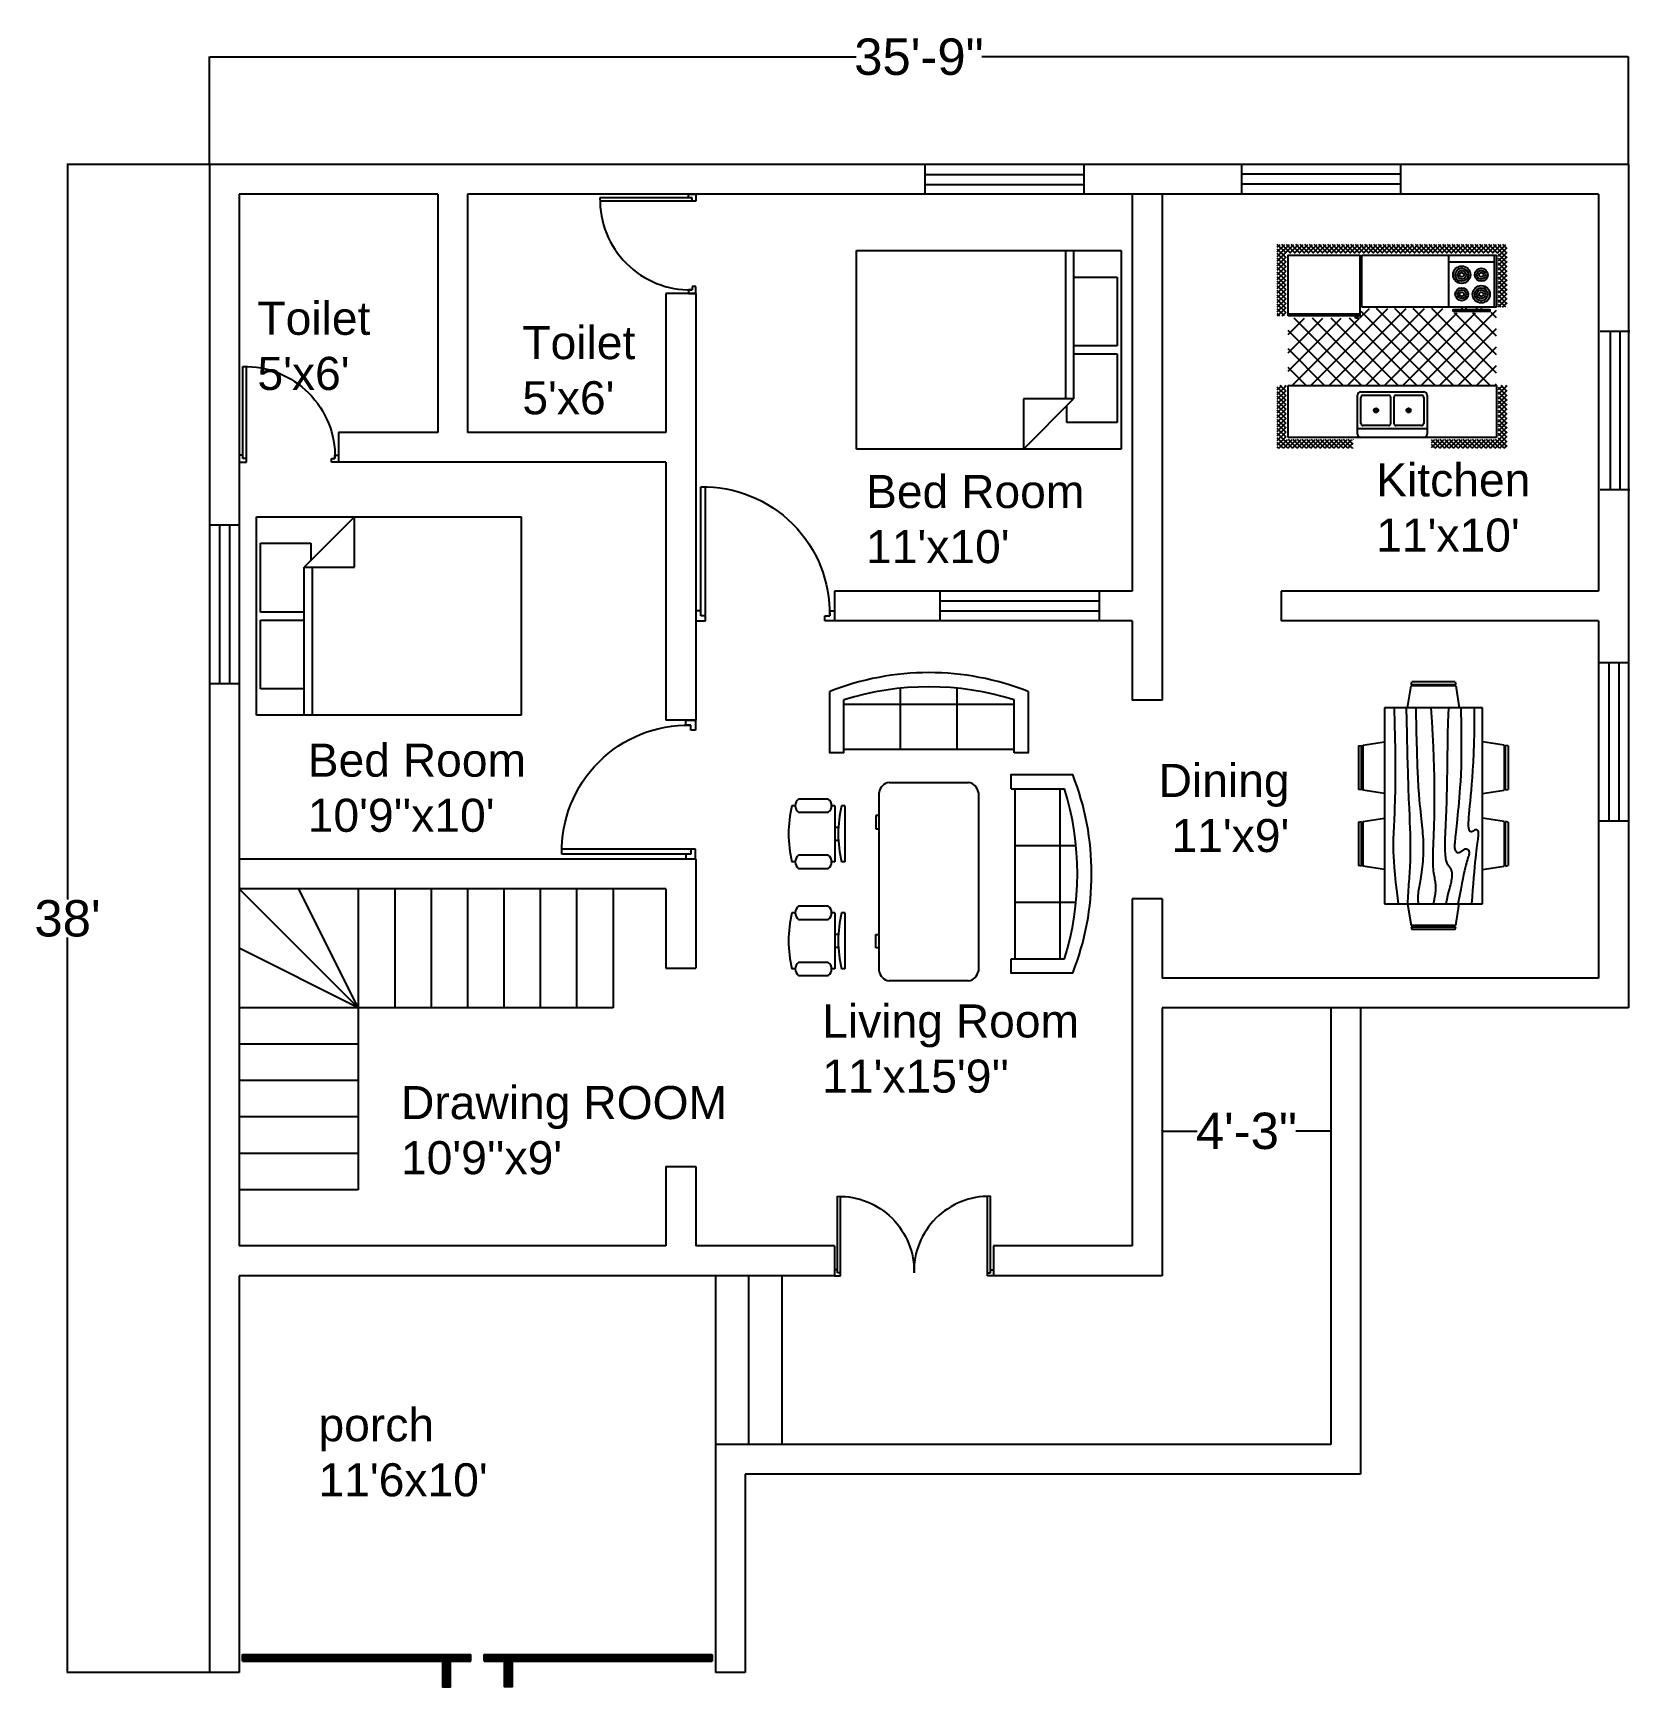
# Model space of a CAD drawing. Header units: inches. Extents: x 4330 to 4813, y 5468 to 5968.
import ezdxf

# ---------------------------------------------------------------- set-up
doc = ezdxf.new("R2010")
doc.units = ezdxf.units.IN
doc.header["$MEASUREMENT"] = 0
for name, color, linetype in [('blocks', 243, 'Continuous'), ('DOOR', 130, 'Continuous'), ('Layer1', 7, 'Continuous'), ('main gate', 74, 'Continuous'), ('OUTER WALL', 50, 'Continuous'), ('windwo', 142, 'Continuous')]:
    doc.layers.add(name, color=color, linetype=linetype)
doc.layers.add('stairs', color=180, linetype='Continuous', plot=False)
doc.styles.get("Standard").update_dxf_attribs({"font": 'arial.ttf'})
doc.dimstyles.get("Standard").update_dxf_attribs({"dimtxt": 11, "dimasz": 0.18, "dimexe": 0.18, "dimexo": 0.0625, "dimgap": 0.09, "dimtad": 0, "dimtih": 1, "dimtoh": 1, "dimzin": 0, "dimdsep": 46, "dimlunit": 4, "dimtxsty": 'Standard', "dimcen": 0.09, "dimadec": 0, "dimazin": 0, "dimtfac": 1, "dimtofl": 0, "dimtmove": 0, "dimatfit": 3, "dimfxl": 1, "dimtolj": 1, "dimtzin": 0, "dimarcsym": 0})

# ---------------------------------------------------------------- blocks, each defined once
blk = doc.blocks.new('*D9')
at = {"layer": 'Defpoints', "color": 0, "linetype": 'Continuous', "transparency": 16777216}
for p in [(4812.12, 5960.55), (4383.12, 5928.03), (4812.12, 5928.03)]:
    blk.add_point(p, dxfattribs=at)
at = {"layer": 'DOOR', "color": 0, "linetype": 'Continuous', "lineweight": -2, "transparency": 16777216}
for p, q in [((4383.12, 5928.1), (4383.12, 5960.73)), ((4383.3, 5960.55), (4578.64, 5960.55)), ((4811.94, 5960.55), (4616.6, 5960.55)), ((4812.12, 5928.1), (4812.12, 5960.73))]:
    blk.add_line(p, q, dxfattribs=at)
at = {"layer": 'DOOR', "color": 0, "linetype": 'Continuous', "transparency": 16777216}
for points in [[(4383.3, 5960.58), (4383.3, 5960.52), (4383.12, 5960.55)], [(4811.94, 5960.58), (4811.94, 5960.52), (4812.12, 5960.55)]]:
    blk.add_solid(points, dxfattribs=at)
at = {"layer": 'DOOR', "color": 0, "linetype": 'Continuous', "transparency": 16777216, "insert": (4597.62, 5960.55), "char_height": 11, "attachment_point": 5}
blk.add_mtext('\\A1;35\'-9"', dxfattribs=at)
blk = doc.blocks.new('*D10')
at = {"layer": 'Defpoints', "color": 0, "linetype": 'Continuous', "transparency": 16777216}
for p in [(4383.12, 5928.03), (4340.2, 5472.03), (4383.12, 5472.03)]:
    blk.add_point(p, dxfattribs=at)
at = {"layer": 'DOOR', "color": 0, "linetype": 'Continuous', "lineweight": -2, "transparency": 16777216}
for p, q in [((4383.06, 5928.03), (4340.02, 5928.03)), ((4340.2, 5927.85), (4340.2, 5705.74)), ((4340.2, 5472.21), (4340.2, 5694.32)), ((4383.06, 5472.03), (4340.02, 5472.03))]:
    blk.add_line(p, q, dxfattribs=at)
at = {"layer": 'DOOR', "color": 0, "linetype": 'Continuous', "transparency": 16777216}
for points in [[(4340.17, 5927.85), (4340.23, 5927.85), (4340.2, 5928.03)], [(4340.17, 5472.21), (4340.23, 5472.21), (4340.2, 5472.03)]]:
    blk.add_solid(points, dxfattribs=at)
at = {"layer": 'DOOR', "color": 0, "linetype": 'Continuous', "transparency": 16777216, "insert": (4340.2, 5700.03), "char_height": 11, "attachment_point": 5}
blk.add_mtext("\\A1;38'", dxfattribs=at)
blk = doc.blocks.new('Dining Set - 36 x 72 in.')
at = {"linetype": 'Continuous'}
for p, q in [((-22.2343, 26.00059), (-23.4847, 17.99762)), ((-22.2304, 26), (-5.7608, 26)), ((-22, 27.5), (-22.1562, 26.50042)), ((-5.8416, 26.5), (-22.1534, 26.5)), ((-22, 27.5), (-6, 27.5)), ((-5.8437, 26.49966), (-6, 27.5)), ((-4.5152, 17.99762), (-5.7655, 25.99926)), ((5.7657, 26.00059), (4.5153, 17.99762)), ((5.7696, 26), (22.2392, 26)), ((6, 27.5), (5.8438, 26.50042)), ((22.1584, 26.5), (5.8466, 26.5)), ((6, 27.5), (22, 27.5)), ((22.1563, 26.49966), (22, 27.5)), ((23.4848, 17.99762), (22.2345, 25.99926)), ((36, 18), (-36, 18)), ((-36, 18), (-36, -18)), ((36, -18), (36, 18)), ((-45.5, 8), (-44.5004, 8.15617)), ((-45.5, 8), (-45.5, -8)), ((-44.5, -8.15843), (-44.5, 8.15338)), ((-44.0006, 8.23428), (-35.9976, 9.48474)), ((-44, 8.23041), (-44, -8.23915)), ((44.0006, 8.23428), (35.9976, 9.48474)), ((44, 8.23041), (44, -8.23915)), ((44.5, -8.15843), (44.5, 8.15338)), ((45.5, 8), (44.5005, 8.15617)), ((45.5, 8), (45.5, -8)), ((-44.4997, -8.15631), (-45.5, -8)), ((-35.9976, -9.48476), (-43.9993, -8.2345)), ((35.9976, -9.48476), (43.9993, -8.2345)), ((44.4997, -8.15631), (45.5, -8)), ((-36, -18), (36, -18)), ((-22.2343, -26.0006), (-23.4847, -17.99762)), ((-4.5152, -17.99762), (-5.7655, -25.99928)), ((5.7657, -26.0006), (4.5153, -17.99762)), ((23.4848, -17.99762), (22.2345, -25.99928)), ((-22.2304, -26), (-5.7608, -26)), ((-22, -27.5), (-22.1562, -26.50044)), ((-5.8416, -26.5), (-22.1534, -26.5)), ((-22, -27.5), (-6, -27.5)), ((-5.8437, -26.49967), (-6, -27.5)), ((5.7696, -26), (22.2392, -26)), ((6, -27.5), (5.8438, -26.50044)), ((22.1584, -26.5), (5.8466, -26.5)), ((6, -27.5), (22, -27.5)), ((22.1563, -26.49967), (22, -27.5))]:
    blk.add_line(p, q, dxfattribs=at)
for points in [[(-36, 15), (-31.1772, 14.97754), (-26.8079, 14.91406), (-22.8538, 14.81543), (-19.276, 14.6875), (-16.0362, 14.53613), (-13.0957, 14.36718), (-10.4159, 14.18652), (-7.9583, 14), (-5.6904, 13.81315), (-3.6035, 13.63021), (-1.6954, 13.45508), (0.0365, 13.29166), (1.5945, 13.14388), (2.9811, 13.01562), (4.1988, 12.9108), (5.25, 12.83333), (6.1393, 12.78613), (6.8802, 12.76823), (7.4883, 12.77767), (7.9792, 12.8125), (8.3685, 12.87077), (8.6719, 12.95052), (8.9049, 13.0498), (9.0833, 13.16666), (9.2205, 13.29899), (9.3216, 13.44401), (9.3895, 13.59879), (9.4271, 13.76041), (9.4373, 13.92594), (9.4232, 14.09245), (9.3875, 14.257), (9.3333, 14.41666), (9.2638, 14.56917), (9.1836, 14.71484), (9.0975, 14.85465), (9.0104, 14.98958), (8.9272, 15.1206), (8.8529, 15.2487), (8.7922, 15.37483), (8.75, 15.5), (8.7305, 15.62467), (8.7344, 15.74739), (8.7617, 15.86621), (8.8125, 15.97916), (8.8867, 16.08431), (8.9844, 16.17968), (9.1055, 16.26334), (9.25, 16.33333), (9.4189, 16.38802), (9.6172, 16.42708), (9.8506, 16.45052), (10.125, 16.45833), (10.4463, 16.45052), (10.8203, 16.42708), (11.2529, 16.38802), (11.75, 16.33333), (12.3184, 16.26318), (12.9694, 16.17838), (13.7151, 16.07991), (14.5677, 15.96875), (15.5395, 15.84586), (16.6426, 15.71224), (17.8893, 15.56884), (19.2917, 15.41666), (20.859, 15.25667), (22.5879, 15.08984), (24.4721, 14.91715), (26.5052, 14.73958), (28.6809, 14.5581), (30.9929, 14.3737), (33.4347, 14.18733), (36, 14)], [(-36, 10), (-28.9766, 10.14274), (-23.1725, 10.20442), (-18.4241, 10.19775), (-14.5677, 10.13541), (-11.4399, 10.03011), (-8.877, 9.89453), (-6.7154, 9.74137), (-4.7917, 9.58333), (-2.9698, 9.43082), (-1.2246, 9.28515), (0.4415, 9.14534), (2.026, 9.01041), (3.5266, 8.87939), (4.9408, 8.7513), (6.266, 8.62516), (7.5, 8.5), (8.6411, 8.37549), (9.6914, 8.2539), (10.6538, 8.13818), (11.5312, 8.03125), (12.3267, 7.93603), (13.043, 7.85547), (13.6831, 7.79248), (14.25, 7.75), (14.7471, 7.7303), (15.1797, 7.73307), (15.5537, 7.75732), (15.875, 7.80208), (16.1494, 7.86637), (16.3828, 7.94922), (16.5811, 8.04964), (16.75, 8.16666), (16.8944, 8.29915), (17.0143, 8.44531), (17.1089, 8.60319), (17.1771, 8.77083), (17.218, 8.94629), (17.2305, 9.1276), (17.2137, 9.31282), (17.1667, 9.5), (17.0895, 9.6875), (16.987, 9.875), (16.8649, 10.0625), (16.7292, 10.25), (16.5856, 10.4375), (16.4401, 10.625), (16.2985, 10.8125), (16.1667, 11), (16.05, 11.18733), (15.9518, 11.3737), (15.8752, 11.5581), (15.8229, 11.73958), (15.798, 11.91715), (15.8034, 12.08984), (15.842, 12.25667), (15.9167, 12.41666), (16.0295, 12.56836), (16.1784, 12.70833), (16.3605, 12.83268), (16.5729, 12.9375), (16.8127, 13.01888), (17.0768, 13.07291), (17.3625, 13.0957), (17.6667, 13.08333), (17.9894, 13.03312), (18.3418, 12.94726), (18.7382, 12.82918), (19.1927, 12.68229), (19.7195, 12.51001), (20.3327, 12.31575), (21.0465, 12.10294), (21.875, 11.875), (22.8357, 11.63354), (23.959, 11.37304), (25.2786, 11.08618), (26.8282, 10.76562), (28.6414, 10.40405), (30.752, 9.99414), (33.1936, 9.52856), (36, 9)], [(-36, 5.5), (-30.7157, 5.3348), (-26.069, 5.20963), (-21.9946, 5.11767), (-18.4271, 5.05208), (-15.3009, 5.00602), (-12.5508, 4.97265), (-10.1112, 4.94515), (-7.9167, 4.91666), (-5.909, 4.88167), (-4.0586, 4.83984), (-2.3429, 4.79215), (-0.7396, 4.73958), (0.7739, 4.6831), (2.22, 4.6237), (3.6213, 4.56233), (5, 4.5), (6.373, 4.43782), (7.7344, 4.3776), (9.0723, 4.32129), (10.375, 4.27083), (11.6309, 4.22819), (12.8281, 4.19531), (13.9551, 4.17415), (15, 4.16666), (15.954, 4.17448), (16.819, 4.19791), (17.6001, 4.23698), (18.3021, 4.29166), (18.9299, 4.36198), (19.4883, 4.44791), (19.9823, 4.54948), (20.4167, 4.66666), (20.7969, 4.79899), (21.1302, 4.94401), (21.4245, 5.09879), (21.6875, 5.26041), (21.9271, 5.42594), (22.1511, 5.59245), (22.3672, 5.757), (22.5834, 5.91666), (22.8065, 6.06868), (23.0404, 6.21093), (23.2879, 6.34147), (23.5521, 6.45833), (23.8358, 6.55957), (24.142, 6.64323), (24.4735, 6.70735), (24.8334, 6.75), (25.2235, 6.76969), (25.642, 6.76692), (26.0858, 6.74267), (26.5521, 6.69791), (27.0379, 6.63362), (27.5404, 6.55078), (28.0565, 6.45036), (28.5834, 6.33333), (29.1242, 6.19987), (29.7071, 6.04687), (30.3661, 5.87044), (31.1354, 5.66666), (32.0493, 5.43164), (33.142, 5.16146), (34.4475, 4.85221), (36, 4.5)], [(-36, -1), (-30.7915, -0.6591), (-26.0195, -0.38216), (-21.6519, -0.16284), (-17.6563, 0.00521), (-14.0005, 0.12833), (-10.6523, 0.21289), (-7.5796, 0.26522), (-4.75, 0.29166), (-2.134, 0.29793), (0.2878, 0.28711), (2.5317, 0.26163), (4.6146, 0.22396), (6.5529, 0.17651), (8.3633, 0.12174), (10.0623, 0.06209), (11.6667, 0), (13.1899, -0.06201), (14.6341, -0.1211), (15.9982, -0.17432), (17.2813, -0.21875), (18.4823, -0.25147), (19.6003, -0.26953), (20.6343, -0.27002), (21.5834, -0.25), (22.4481, -0.20768), (23.2357, -0.14584), (23.9549, -0.06836), (24.6146, 0.02083), (25.2235, 0.11784), (25.7904, 0.21875), (26.3241, 0.31966), (26.8334, 0.41666), (27.3265, 0.50618), (27.8099, 0.58593), (28.2894, 0.65397), (28.7709, 0.70833), (29.2601, 0.74707), (29.763, 0.76823), (30.2855, 0.76985), (30.8334, 0.75), (31.4088, 0.70784), (31.9994, 0.64713), (32.589, 0.57275), (33.1615, 0.48958), (33.7008, 0.4025), (34.1908, 0.3164), (34.6153, 0.23616), (34.9584, 0.16666), (35.2099, 0.11165), (35.3848, 0.07031), (35.504, 0.04069), (35.5886, 0.02083), (35.6594, 0.00879), (35.7377, 0.0026), (35.8442, 0.00032), (36, 0)], [(-36, -6.5), (-27.1843, -6.31267), (-20.084, -6.1263), (-14.469, -5.9419), (-10.1094, -5.76042), (-6.7752, -5.58285), (-4.2363, -5.41016), (-2.2629, -5.24333), (-0.625, -5.08334), (0.8708, -4.93099), (2.2715, -4.78646), (3.5872, -4.64974), (4.8281, -4.52084), (6.0046, -4.39974), (7.127, -4.28646), (8.2053, -4.18099), (9.25, -4.08334), (10.2705, -3.99382), (11.2734, -3.91407), (12.2647, -3.84603), (13.25, -3.79167), (14.2354, -3.75293), (15.2266, -3.73177), (16.2295, -3.73015), (17.25, -3.75), (18.2912, -3.79248), (19.3451, -3.85547), (20.4009, -3.93604), (21.4479, -4.03125), (22.4754, -4.13819), (23.4727, -4.25391), (24.4289, -4.37549), (25.3334, -4.5), (26.1785, -4.62492), (26.9694, -4.74935), (27.7145, -4.87281), (28.4219, -4.99479), (29.1, -5.11483), (29.7572, -5.23242), (30.4016, -5.34709), (31.0417, -5.45834), (31.6837, -5.56437), (32.3262, -5.65821), (32.9658, -5.73153), (33.599, -5.77604), (34.2224, -5.78345), (34.8327, -5.74545), (35.4264, -5.65373), (36, -5.5)], [(-36, -10), (-26.4022, -9.81299), (-18.4675, -9.62891), (-11.9839, -9.45069), (-6.7396, -9.28125), (-2.5226, -9.12354), (0.8789, -8.98047), (3.6769, -8.85498), (6.0833, -8.75), (8.2767, -8.66765), (10.3021, -8.60677), (12.1712, -8.56543), (13.8958, -8.54167), (15.4876, -8.53353), (16.9583, -8.53907), (18.3197, -8.55632), (19.5834, -8.58334), (20.7616, -8.61841), (21.8685, -8.66081), (22.9188, -8.71004), (23.9271, -8.76563), (24.9081, -8.82707), (25.8763, -8.89388), (26.8465, -8.96558), (27.8334, -9.04167), (28.8474, -9.12118), (29.8828, -9.20117), (30.93, -9.27824), (31.9792, -9.34896), (33.0205, -9.40991), (34.0443, -9.45768), (35.0407, -9.48885), (36, -9.5)], [(-36, -14.5), (-30.0881, -14.33513), (-25.0332, -14.21224), (-20.7312, -14.12647), (-17.0781, -14.07292), (-13.97, -14.04671), (-11.3027, -14.04297), (-8.9724, -14.05681), (-6.875, -14.08334), (-4.9224, -14.11833), (-3.0905, -14.16016), (-1.3709, -14.20785), (0.2448, -14.26042), (1.7647, -14.3169), (3.1973, -14.3763), (4.5507, -14.43767), (5.8333, -14.5), (7.0554, -14.5621), (8.235, -14.62175), (9.3922, -14.67652), (10.5469, -14.72396), (11.7192, -14.76164), (12.929, -14.78711), (14.1965, -14.79794), (15.5417, -14.79167), (16.9933, -14.76424), (18.6152, -14.70508), (20.4804, -14.60197), (22.6615, -14.44271), (25.2312, -14.21509), (28.2624, -13.9069), (31.8277, -13.50594), (36, -13)]]:
    blk.add_lwpolyline(points, dxfattribs=at)
blk = doc.blocks.new('Desk - 30 x 60 in.')
at = {"linetype": 'Continuous'}
for p, q in [((-26.999995, 0), (26.999995, 0)), ((-29.999995, -27), (-29.999995, -3)), ((29.999995, -3), (29.999995, -27)), ((26.999995, -30), (-26.999995, -30)), ((-20.000005, -30), (-20.000005, -31)), ((-16.000005, -31), (-16.000005, -30)), ((15.999995, -31), (15.999995, -30)), ((19.999995, -30), (19.999995, -31)), ((-20.000005, -31), (-16.000005, -31)), ((19.999995, -31), (15.999995, -31))]:
    blk.add_line(p, q, dxfattribs=at)
for centre, start, end in [((-26.499995, -3.5), 98.1301, 171.8699), ((26.499995, -3.5), 8.130102, 81.8699), ((-26.499995, -26.5), 188.1301, 261.8699), ((26.499995, -26.5), 278.1301, 351.8699)]:
    blk.add_arc(centre, 3.535534, start, end, dxfattribs=at)
blk = doc.blocks.new('Kitchen Layout - 7 x 8 ft')
for p, q in [((-5, 81.32), (2.68, 89)), ((-5, 83.44), (0.56, 89)), ((-5, 85.56), (-1.56, 89)), ((-5, 87.68), (-3.68, 89)), ((-1, 84.97), (-5, 88.97)), ((-1, 82.85), (-5, 86.85)), ((-1, 80.73), (-5, 84.73)), ((1.09, 85), (-2.91, 89)), ((3.21, 85), (-0.79, 89)), ((0.81, 85), (4.81, 89)), ((5.34, 85), (1.34, 89)), ((2.93, 85), (6.93, 89)), ((7.46, 85), (3.46, 89)), ((5.05, 85), (9.05, 89)), ((9.58, 85), (5.58, 89)), ((7.17, 85), (11.17, 89)), ((11.7, 85), (7.7, 89)), ((9.29, 85), (13.29, 89)), ((13.82, 85), (9.82, 89)), ((11.41, 85), (15.41, 89)), ((15.94, 85), (11.94, 89)), ((13.53, 85), (17.53, 89)), ((18.06, 85), (14.06, 89)), ((15.65, 85), (19.65, 89)), ((20.18, 85), (16.18, 89)), ((17.78, 85), (21.78, 89)), ((22.31, 85), (18.31, 89)), ((19.9, 85), (23.9, 89)), ((24.43, 85), (20.43, 89)), ((22.02, 85), (26.02, 89)), ((26.55, 85), (22.55, 89)), ((24.14, 85), (28.14, 89)), ((28.67, 85), (24.67, 89)), ((26.26, 85), (30.26, 89)), ((30.79, 85), (26.79, 89)), ((28.38, 85), (32.38, 89)), ((32.91, 85), (28.91, 89)), ((30.5, 85), (34.5, 89)), ((35.03, 85), (31.03, 89)), ((32.63, 85), (36.63, 89)), ((37.16, 85), (33.16, 89)), ((34, 84), (96, 84)), ((34, 60), (34, 84)), ((34.75, 85), (38.75, 89)), ((39.28, 85), (35.28, 89)), ((36.87, 85), (40.87, 89)), ((41.4, 85), (37.4, 89)), ((38.99, 85), (42.99, 89)), ((43.52, 85), (39.52, 89)), ((41.11, 85), (45.11, 89)), ((45.64, 85), (41.64, 89)), ((43.23, 85), (47.23, 89)), ((47.76, 85), (43.76, 89)), ((45.35, 85), (49.35, 89)), ((49.88, 85), (45.88, 89)), ((47.47, 85), (51.47, 89)), ((52, 85), (48, 89)), ((49.6, 85), (53.6, 89)), ((54.13, 85), (50.13, 89)), ((51.72, 85), (55.72, 89)), ((56.25, 85), (52.25, 89)), ((53.84, 85), (57.84, 89)), ((58.37, 85), (54.37, 89)), ((55.96, 85), (59.96, 89)), ((60.49, 85), (56.49, 89)), ((58.08, 85), (62.08, 89)), ((62.61, 85), (58.61, 89)), ((60.2, 85), (64.2, 89)), ((64.73, 85), (60.73, 89)), ((62.32, 85), (66.32, 89)), ((66.85, 85), (62.85, 89)), ((64.45, 85), (68.45, 89)), ((68.97, 85), (64.97, 89)), ((66.57, 85), (70.57, 89)), ((71.1, 85), (67.1, 89)), ((68.69, 85), (72.69, 89)), ((73.22, 85), (69.22, 89)), ((70.81, 85), (74.81, 89)), ((75.34, 85), (71.34, 89)), ((72.93, 85), (76.93, 89)), ((77.46, 85), (73.46, 89)), ((75.05, 85), (79.05, 89)), ((79.58, 85), (75.58, 89)), ((77.17, 85), (81.17, 89)), ((81.7, 85), (77.7, 89)), ((79.29, 85), (83.29, 89)), ((83.82, 85), (79.82, 89)), ((81.42, 85), (85.42, 89)), ((85.95, 85), (81.95, 89)), ((83.54, 85), (87.54, 89)), ((88.07, 85), (84.07, 89)), ((85.66, 85), (89.66, 89)), ((90.19, 85), (86.19, 89)), ((87.78, 85), (91.78, 89)), ((92.31, 85), (88.31, 89)), ((89.9, 85), (93.9, 89)), ((94.43, 85), (90.43, 89)), ((92.02, 85), (96.02, 89)), ((96.55, 85), (92.55, 89)), ((94.14, 85), (98.14, 89)), ((101, 82.67), (94.67, 89)), ((96, 84), (96, 60)), ((96.27, 85), (100.27, 89)), ((101, 84.79), (96.79, 89)), ((97, 83.61), (101, 87.61)), ((97, 81.49), (101, 85.49)), ((101, 80.55), (97, 84.55)), ((101, 86.92), (98.92, 89)), ((-5, 79.19), (-1, 83.19)), ((-1, 78.61), (-5, 82.61)), ((-5, 77.07), (-1, 81.07)), ((-1, 76.49), (-5, 80.49)), ((-5, 74.95), (-1, 78.95)), ((-1, 74.36), (-5, 78.36)), ((-5, 72.83), (-1, 76.83)), ((-1, 72.24), (-5, 76.24)), ((74, 81), (95, 81)), ((97, 79.37), (101, 83.37)), ((101, 78.43), (97, 82.43)), ((97, 77.25), (101, 81.25)), ((101, 76.31), (97, 80.31)), ((97, 75.13), (101, 79.13)), ((101, 74.19), (97, 78.19)), ((97, 73.01), (101, 77.01)), ((-5, 70.71), (-1, 74.71)), ((-1, 70.12), (-5, 74.12)), ((-5, 68.59), (-1, 72.59)), ((-1, 68), (-5, 72)), ((-5, 66.47), (-1, 70.47)), ((-1, 65.88), (-5, 69.88)), ((101, 72.07), (97, 76.07)), ((97, 70.89), (101, 74.89)), ((101, 69.95), (97, 73.95)), ((97, 68.76), (101, 72.76)), ((101, 67.82), (97, 71.82)), ((97, 66.64), (101, 70.64)), ((101, 65.7), (97, 69.7)), ((-5, 64.35), (-1, 68.35)), ((-1, 63.76), (-5, 67.76)), ((-5, 62.22), (-1, 66.22)), ((-1, 61.64), (-5, 65.64)), ((-5, 60.1), (-1, 64.1)), ((-1, 59.52), (-5, 63.52)), ((-5, 57.98), (-1, 61.98)), ((-1, 57.39), (-5, 61.39)), ((97, 64.52), (101, 68.52)), ((101, 63.58), (97, 67.58)), ((97, 62.4), (101, 66.4)), ((101, 61.46), (97, 65.46)), ((97, 60.28), (101, 64.28)), ((100.34, 60), (97, 63.34)), ((98.22, 60), (97, 61.22)), ((98.84, 60), (101, 62.16)), ((-1.73, 56), (-5, 59.27)), ((-3.85, 56), (-5, 57.15)), ((-4.86, 56), (-1, 59.86)), ((-2.74, 56), (-1, 57.74)), ((0, 57), (33, 57)), ((0, 30.57), (24.43, 55)), ((0, 39.06), (15.94, 55)), ((0, 47.54), (7.46, 55)), ((1.91, 24), (32.91, 55)), ((33.77, 24), (2.77, 55)), ((10.4, 24), (45.9, 59.5)), ((42.26, 24), (11.26, 55)), ((18.88, 24), (54.38, 59.5)), ((50.74, 24), (19.74, 55)), ((27.37, 24), (62.87, 59.5)), ((59.23, 24), (28.23, 55)), ((31, 55), (31, 56)), ((32, 55), (31, 55)), ((32, 56), (32, 55)), ((33.03, 55.11), (37.41, 59.5)), ((67.71, 24), (33.68, 58.04)), ((96, 60), (34, 60)), ((35.85, 24), (71.35, 59.5)), ((76.2, 24), (40.7, 59.5)), ((44.34, 24), (77.84, 57.5)), ((84.68, 24), (49.18, 59.5)), ((52.82, 24), (86.32, 57.5)), ((93.17, 24), (57.67, 59.5)), ((61.31, 24), (96, 58.69)), ((96, 29.65), (66.15, 59.5)), ((96, 38.14), (76.64, 57.5)), ((80, 60), (80, 59)), ((82, 59), (82, 60)), ((96, 46.63), (85.13, 57.5)), ((87, 59), (87, 60)), ((89, 60), (89, 59)), ((96, 55.11), (93.57, 57.54)), ((100.96, 60), (101, 60.04)), ((25.29, 24), (0, 49.29)), ((69.79, 24), (96, 50.21)), ((16.8, 24), (0, 40.8)), ((78.28, 24), (96, 41.72)), ((8.32, 24), (0, 32.32)), ((86.76, 24), (96, 33.24)), ((-5, 21.92), (-2.92, 24)), ((-5, 19.8), (-1, 23.8)), ((-1, 19.21), (-5, 23.21)), ((-1, 21.33), (-3.67, 24)), ((-1, 23.45), (-1.55, 24)), ((0, 24), (96, 24)), ((0, 0), (0, 24)), ((95.25, 24), (96, 24.75)), ((96, 24), (96, 0)), ((97, 22.1), (98.9, 24)), ((97, 19.97), (101, 23.97)), ((101, 19.03), (97, 23.03)), ((101, 21.16), (98.16, 24)), ((101, 23.28), (100.28, 24)), ((-5, 17.68), (-1, 21.68)), ((-1, 17.09), (-5, 21.09)), ((-5, 15.55), (-1, 19.55)), ((-1, 14.97), (-5, 18.97)), ((-5, 13.43), (-1, 17.43)), ((-1, 12.85), (-5, 16.85)), ((-5, 11.31), (-1, 15.31)), ((47.25, 6.5), (47.25, 18.5)), ((48.75, 18.5), (48.75, 6.5)), ((97, 17.85), (101, 21.85)), ((101, 16.91), (97, 20.91)), ((97, 15.73), (101, 19.73)), ((101, 14.79), (97, 18.79)), ((97, 13.61), (101, 17.61)), ((101, 12.67), (97, 16.67)), ((97, 11.49), (101, 15.49)), ((-1, 10.73), (-5, 14.73)), ((-5, 9.19), (-1, 13.19)), ((-1, 8.6), (-5, 12.6)), ((-5, 7.07), (-1, 11.07)), ((-1, 6.48), (-5, 10.48)), ((-5, 4.95), (-1, 8.95)), ((-1, 4.36), (-5, 8.36)), ((101, 10.55), (97, 14.55)), ((97, 9.37), (101, 13.37)), ((101, 8.43), (97, 12.43)), ((97, 7.25), (101, 11.25)), ((101, 6.31), (97, 10.31)), ((97, 5.12), (101, 9.12)), ((101, 4.18), (97, 8.18)), ((-5, 2.83), (-1, 6.83)), ((-1, 2.24), (-5, 6.24)), ((-5, 0.71), (-1, 4.71)), ((-1, 0.12), (-5, 4.12)), ((-5, -1.42), (-1, 2.58)), ((2, -5), (-5, 2)), ((-5, -3.54), (-1, 0.46)), ((96, 0), (0, 0)), ((64, 4), (32, 4)), ((93.24, -5), (101, 2.76)), ((95.36, -5), (101, 0.64)), ((97, 3), (101, 7)), ((101, 2.06), (97, 6.06)), ((97, 0.88), (101, 4.88)), ((101, -0.06), (97, 3.94)), ((101, -2.18), (97, 1.82)), ((-0.12, -5), (-5, -0.12)), ((-2.25, -5), (-5, -2.25)), ((-4.37, -5), (-5, -4.37)), ((-4.34, -5), (-0.34, -1)), ((-2.22, -5), (1.78, -1)), ((-0.1, -5), (3.9, -1)), ((4.12, -5), (0.12, -1)), ((2.02, -5), (6.02, -1)), ((6.24, -5), (2.24, -1)), ((4.14, -5), (8.14, -1)), ((8.36, -5), (4.36, -1)), ((6.27, -5), (10.27, -1)), ((10.48, -5), (6.48, -1)), ((8.39, -5), (12.39, -1)), ((12.6, -5), (8.6, -1)), ((10.51, -5), (14.51, -1)), ((14.73, -5), (10.73, -1)), ((12.63, -5), (16.63, -1)), ((16.85, -5), (12.85, -1)), ((14.75, -5), (18.75, -1)), ((18.97, -5), (14.97, -1)), ((16.87, -5), (20.87, -1)), ((21.09, -5), (17.09, -1)), ((18.99, -5), (22.99, -1)), ((23.21, -5), (19.21, -1)), ((21.11, -5), (25.11, -1)), ((25.33, -5), (21.33, -1)), ((23.24, -5), (27.24, -1)), ((27.45, -5), (23.45, -1)), ((25.36, -5), (29.36, -1)), ((29.57, -5), (25.57, -1)), ((27.48, -5), (30, -2.48)), ((30, -3.3), (27.7, -1)), ((29.6, -5), (30, -4.6)), ((30, -1.18), (29.82, -1)), ((66, -2.54), (67.54, -1)), ((66, -4.66), (69.66, -1)), ((69.88, -5), (66, -1.12)), ((67.76, -5), (66, -3.24)), ((67.78, -5), (71.78, -1)), ((72, -5), (68, -1)), ((69.9, -5), (73.9, -1)), ((74.12, -5), (70.12, -1)), ((72.03, -5), (76.03, -1)), ((76.24, -5), (72.24, -1)), ((74.15, -5), (78.15, -1)), ((78.36, -5), (74.36, -1)), ((76.27, -5), (80.27, -1)), ((80.49, -5), (76.49, -1)), ((78.39, -5), (82.39, -1)), ((82.61, -5), (78.61, -1)), ((80.51, -5), (84.51, -1)), ((84.73, -5), (80.73, -1)), ((82.63, -5), (86.63, -1)), ((86.85, -5), (82.85, -1)), ((84.75, -5), (88.75, -1)), ((88.97, -5), (84.97, -1)), ((86.88, -5), (90.88, -1)), ((91.09, -5), (87.09, -1)), ((89, -5), (93, -1)), ((93.21, -5), (89.21, -1)), ((91.12, -5), (95.12, -1)), ((95.34, -5), (91.34, -1)), ((97.46, -5), (93.46, -1)), ((99.58, -5), (95.58, -1)), ((101, -4.3), (97, -0.3)), ((97.48, -5), (101, -1.48)), ((99.6, -5), (101, -3.6))]:
    blk.add_line(p, q)
for points in [[(0, 56), (0, 84), (33, 84), (33, 56)], [(74, 60), (74, 84), (95, 84), (95, 60)], [(76, 58), (76, 59), (93, 59), (93, 58)]]:
    blk.add_lwpolyline(points, close=True)
for points in [[(32, 1.5), (32, 19.5)], [(33.5, 21), (62.5, 21)], [(33.5, 6.5), (33.5, 18.5)], [(34.5, 19.5), (46.25, 19.5)], [(49.75, 19.5), (61.5, 19.5)], [(62.5, 18.5), (62.5, 6.5)], [(64, 19.5), (64, 1.5)], [(62.5, 0), (33.5, 0)], [(46.25, 5.5), (34.5, 5.5)], [(61.5, 5.5), (49.75, 5.5)]]:
    blk.add_lwpolyline(points)
for centre, radius in [((80, 75), 4), ((80, 75), 3), ((80, 75), 2), ((89, 75), 3), ((89, 75), 2), ((80, 66), 3), ((80, 75), 1), ((89, 66), 4), ((89, 66), 3), ((89, 75), 1), ((80, 66), 2), ((80, 66), 1), ((89, 66), 2), ((89, 66), 1), ((40.5, 12.5), 1), ((40.5, 12.5), 0.5), ((55.5, 12.5), 1), ((55.5, 12.5), 0.5)]:
    blk.add_circle(centre, radius)
for centre, radius, start, end in [((33.5, 19.5), 1.5, 90, 180), ((34.5, 18.5), 1, 90, 180), ((46.25, 18.5), 1, 0, 90), ((49.75, 18.5), 1, 90, 180), ((61.5, 18.5), 1, 0, 90), ((62.5, 19.5), 1.5, 0, 90), ((33.5, 1.5), 1.5, 180, 270), ((34.5, 6.5), 1, 180, 270), ((46.25, 6.5), 1, 270, 0), ((49.75, 6.5), 1, 180, 270), ((61.5, 6.5), 1, 270, 0), ((62.5, 1.5), 1.5, 270, 0)]:
    blk.add_arc(centre, radius, start, end)
blk = doc.blocks.new('Bed - Queen')
at = {"linetype": 'Continuous'}
for p, q in [((0, -80.00003), (0, 0)), ((0, 0), (59.99999, 0)), ((59.99999, 0), (59.99999, -80.00003)), ((7.99999, -1.2), (28.79998, -1.2)), ((7.99999, -14.4), (7.99999, -1.2)), ((28.79998, -1.2), (28.79998, -14.4)), ((31.19999, -1.2), (51.99999, -1.2)), ((31.19999, -14.4), (31.19999, -1.2)), ((51.99999, -1.2), (51.99999, -16.4)), ((0, -14.4), (44.8, -14.4)), ((59.99999, -29.6), (44.8, -14.4)), ((44.8, -14.4), (44.8, -29.6)), ((44.8, -16.8), (0, -16.8)), ((51.99999, -16.4), (46.79936, -16.4)), ((44.8, -29.6), (59.99999, -29.6)), ((59.99999, -80.00003), (0, -80.00003))]:
    blk.add_line(p, q, dxfattribs=at)
blk = doc.blocks.new('Sofa - Roundback 7 ft.')
at = {"linetype": 'Continuous'}
for p, q in [((-12.00002, -32.4421), (-12.00003, -6.5971)), ((11.99997, -32.4421), (11.99998, -6.5971)), ((-36.000027, -34), (-36.000027, -11.4696)), ((-35.999844, -13.3819), (35.9998, -13.3819)), ((35.99998, -34), (35.99998, -11.4696)), ((-36.000027, -32.4421), (35.99998, -32.4421))]:
    blk.add_line(p, q, dxfattribs=at)
for points in [[(-36.000027, -34), (-42.000027, -34), (-42.000027, -8)], [(41.99998, -8), (41.99998, -34), (35.99998, -34)]]:
    blk.add_lwpolyline(points, dxfattribs=at)
for centre, radius, start, end in [((0, -114.25), 114.25, 68.43141, 111.5686), ((-0.00001, -127.1968), 121.1968, 72.72033, 107.2797)]:
    blk.add_arc(centre, radius, start, end, dxfattribs=at)
blk = doc.blocks.new('Chair - Desk')
at = {"linetype": 'Continuous'}
for p, q in [((-8.5, 0), (-8.5, -1)), ((-8.5, 0), (8.5, 0)), ((8.5, 0), (8.5, -1)), ((-10.5, -5), (-10.5, -14)), ((-8.5, -3), (-8.5, -4)), ((-8.5, -3), (8.5, -3)), ((-6.5, -14), (-6.5, -5)), ((-2, -3), (-2, -1.9355)), ((2, -1.9576), (2, -3)), ((6.5, -5), (6.5, -14)), ((8.5, -3), (8.5, -4)), ((10.5, -14), (10.5, -5)), ((-8.5, -15), (-8.5, -16)), ((8.5, -15), (8.5, -16))]:
    blk.add_line(p, q, dxfattribs=at)
for centre, radius, start, end in [((-8.5, -6.5), 2.5, 36.8699, 143.1301), ((0, 34.625), 36.625, 256.5803, 283.4197), ((8.5, -6.5), 2.5, 36.8699, 143.1301), ((-8.5, -12.5), 2.5, 216.8699, 323.1301), ((8.5, -12.5), 2.5, 216.8699, 323.1301), ((0, 19.625), 36.625, 256.5803, 283.4197)]:
    blk.add_arc(centre, radius, start, end, dxfattribs=at)
blk = doc.blocks.new('*D7')
at = {"layer": 'Defpoints', "color": 0, "linetype": 'Continuous', "transparency": 16777216}
for p in [(4671.12, 5635.76), (4722.12, 5635.76), (4722.12, 5635.76)]:
    blk.add_point(p, dxfattribs=at)
at = {"layer": 'Layer1', "color": 0, "linetype": 'Continuous', "lineweight": -2, "transparency": 16777216}
for p, q in [((4671.12, 5635.83), (4671.12, 5635.94)), ((4671.3, 5635.76), (4681.69, 5635.76)), ((4721.94, 5635.76), (4711.55, 5635.76)), ((4722.12, 5635.83), (4722.12, 5635.94))]:
    blk.add_line(p, q, dxfattribs=at)
at = {"layer": 'Layer1', "color": 0, "linetype": 'Continuous', "transparency": 16777216}
for points in [[(4671.3, 5635.79), (4671.3, 5635.73), (4671.12, 5635.76)], [(4721.94, 5635.79), (4721.94, 5635.73), (4722.12, 5635.76)]]:
    blk.add_solid(points, dxfattribs=at)
at = {"layer": 'Layer1', "color": 0, "linetype": 'Continuous', "transparency": 16777216, "insert": (4696.62, 5635.76), "char_height": 11, "attachment_point": 5}
blk.add_mtext('\\A1;4\'-3"', dxfattribs=at)
blk = doc.blocks.new('121')
for p, q in [((72.05, 349.04), (72.05, 346.04)), ((73.55, 349.04), (72.05, 349.04)), ((72.05, 346.04), (75.05, 346.04)), ((73.55, 347.54), (73.55, 349.04)), ((75.05, 347.54), (73.55, 347.54)), ((75.05, 346.04), (75.05, 347.54))]:
    blk.add_line(p, q)
blk = doc.blocks.new('222')
for p, q in [((235.05, 347.54), (235.05, 386.54)), ((236.55, 347.54), (236.55, 386.54))]:
    blk.add_line(p, q)
blk.add_arc((235.8, 348.29), 38.26, 88.8767, 181.1233)
blk = doc.blocks.new('D1')
at = {"layer": 'DOOR', "yscale": 0.5925925925930716, "zscale": 0.5925925925930716}
for name, p, xscale in [('222', (14602.13, 2693.28), -0.5925925925930716), ('222', (14367.99, 2693.28), 0.5925925925930716), ('121', (14418.36, 2693.28), 0.5925925925930716), ('121', (14551.76, 2693.28), -0.5925925925930716)]:
    blk.add_blockref(name, p, dxfattribs=dict(at, xscale=xscale))
blk = doc.blocks.new('1.2')
at = {"layer": 'DOOR', "yscale": 0.7142857142855983, "zscale": 0.7142857142855983, "rotation": 270}
for name, p, xscale in [('121', (3458.44, 3468.09), 0.7142857142855983), ('222', (3458.44, 3246.59), -0.7142857142855983), ('121', (3458.44, 3335.16), -0.7142857142855983)]:
    blk.add_blockref(name, p, dxfattribs=dict(at, xscale=xscale))

msp = doc.modelspace()

# ---------------------------------------------------------------- hatches: boundary and pattern name
at = {"layer": 'stairs', "true_color": 0x58ba48}
h = msp.add_hatch(dxfattribs=at)
h.set_pattern_fill('ANSI31', color=85)
h.set_pattern_definition([(45, (3346.77718, 4518.60205), (-0.088388348, 0.088388348), [])])
h.paths.add_polyline_path([(4462.121, 5477.535), (4393.121, 5477.535), (4393.121, 5475.535), (4462.121, 5475.535)])
h.paths.add_polyline_path([(4455.971, 5475.535), (4453.587, 5475.535), (4453.587, 5467.703), (4455.971, 5467.703)])
h.paths.add_polyline_path([(4535.121, 5477.535), (4466.121, 5477.535), (4466.121, 5475.535), (4535.121, 5475.535)])
h.paths.add_polyline_path([(4474.655, 5475.535), (4472.27, 5475.535), (4472.27, 5467.703), (4474.655, 5467.703)])

# ---------------------------------------------------------------- linework, layer by layer
at = {"layer": 'DOOR', "linetype": 'Continuous'}
for p, q in [((4812.121, 5928.035), (4812.121, 5952.035)), ((4662.121, 5919.035), (4530.121, 5919.035)), ((4521.121, 5709.035), (4521.121, 5685.035)), ((4521.121, 5625.035), (4521.121, 5601.035))]:
    msp.add_line(p, q, dxfattribs=at)
at = {"layer": 'DOOR', "color": 9, "linetype": 'Continuous', "true_color": 0xc7c8ca}
for p, q in [((4428.121, 5709.035), (4428.121, 5618.035)), ((4439.121, 5709.035), (4439.121, 5673.035)), ((4450.121, 5709.035), (4450.121, 5673.035)), ((4461.121, 5709.035), (4461.121, 5673.035)), ((4472.121, 5709.035), (4472.121, 5673.035)), ((4483.121, 5709.035), (4483.121, 5673.035)), ((4494.121, 5709.035), (4494.121, 5673.035)), ((4505.121, 5709.035), (4505.121, 5673.035)), ((4505.121, 5673.035), (4392.121, 5673.035)), ((4428.121, 5662.035), (4392.121, 5662.035)), ((4428.121, 5651.035), (4392.121, 5651.035)), ((4428.121, 5640.035), (4392.121, 5640.035)), ((4428.121, 5629.035), (4392.121, 5629.035)), ((4428.121, 5618.035), (4392.121, 5618.035)), ((4536.121, 5592.035), (4536.121, 5541.035)), ((4546.121, 5592.035), (4546.121, 5541.035)), ((4556.121, 5592.035), (4556.121, 5541.035))]:
    msp.add_line(p, q, dxfattribs=at)
at = {"layer": 'Layer1', "linetype": 'Continuous'}
for p, q in [((4599.521, 5919.008), (4599.521, 5928.008)), ((4647.521, 5928.008), (4647.521, 5919.008)), ((4695.253, 5919.205), (4695.253, 5928.205)), ((4743.253, 5928.205), (4743.253, 5919.205)), ((4599.521, 5925.008), (4647.521, 5925.008)), ((4599.521, 5922.008), (4647.521, 5922.008)), ((4695.253, 5925.205), (4743.253, 5925.205)), ((4695.253, 5922.205), (4743.253, 5922.205)), ((4803.578, 5877.638), (4812.578, 5877.638)), ((4806.578, 5877.638), (4806.578, 5829.638)), ((4809.578, 5877.638), (4809.578, 5829.638)), ((4812.578, 5829.638), (4803.578, 5829.638)), ((4383.147, 5819.037), (4392.147, 5819.037)), ((4386.147, 5819.037), (4386.147, 5771.037)), ((4389.147, 5819.037), (4389.147, 5771.037)), ((4604.08, 5790.073), (4604.08, 5799.073)), ((4604.08, 5796.073), (4652.08, 5796.073)), ((4652.08, 5799.073), (4652.08, 5790.073)), ((4604.08, 5793.073), (4652.08, 5793.073)), ((4803.187, 5777.466), (4812.187, 5777.466)), ((4806.187, 5777.466), (4806.187, 5729.466)), ((4809.187, 5777.466), (4809.187, 5729.466)), ((4392.147, 5771.037), (4383.147, 5771.037)), ((4812.187, 5729.466), (4803.187, 5729.466)), ((4536.121, 5541.035), (4536.121, 5541.035))]:
    msp.add_line(p, q, dxfattribs=at)
at = {"layer": 'Layer1', "color": 9, "linetype": 'Continuous', "true_color": 0xc7c8ca}
for q in [(4392.121, 5709.035), (4410.121, 5709.035), (4392.121, 5691.035)]:
    msp.add_line((4428.121, 5673.035), q, dxfattribs=at)
at = {"layer": 'main gate'}
for p, q in [((4393.121, 5477.535), (4462.121, 5477.535)), ((4393.121, 5475.535), (4393.121, 5477.535)), ((4462.121, 5475.535), (4462.121, 5477.535)), ((4466.121, 5477.535), (4535.121, 5477.535)), ((4466.121, 5475.535), (4466.121, 5477.535)), ((4393.121, 5475.535), (4462.121, 5475.535)), ((4466.121, 5475.535), (4535.121, 5475.535))]:
    msp.add_line(p, q, dxfattribs=at)
for points in [[(4455.971, 5475.535), (4453.587, 5475.535), (4453.587, 5467.703), (4455.971, 5467.703)], [(4472.27, 5475.535), (4474.655, 5475.535), (4474.655, 5467.703), (4472.27, 5467.703)]]:
    msp.add_lwpolyline(points, close=True, dxfattribs=at)
at = {"layer": 'OUTER WALL', "linetype": 'Continuous'}
for p, q in [((4812.121, 5928.035), (4383.121, 5928.035)), ((4383.121, 5928.035), (4383.121, 5472.035)), ((4812.121, 5928.035), (4812.121, 5673.035)), ((4452.121, 5919.035), (4392.121, 5919.035)), ((4392.121, 5919.035), (4392.121, 5601.035)), ((4452.121, 5919.035), (4452.121, 5847.035)), ((4767.121, 5919.035), (4461.121, 5919.035)), ((4662.121, 5919.035), (4461.121, 5919.035)), ((4461.121, 5919.035), (4461.121, 5847.035)), ((4662.121, 5919.035), (4662.121, 5799.035)), ((4803.121, 5919.035), (4671.121, 5919.035)), ((4671.121, 5919.035), (4671.121, 5766.035)), ((4803.121, 5919.035), (4803.121, 5799.035)), ((4521.121, 5889.035), (4521.121, 5847.035)), ((4530.121, 5889.035), (4521.121, 5889.035)), ((4530.121, 5889.035), (4530.121, 5760.035)), ((4452.121, 5847.035), (4422.121, 5847.035)), ((4422.121, 5847.035), (4422.121, 5838.035)), ((4521.121, 5847.035), (4461.121, 5847.035)), ((4521.121, 5838.035), (4422.121, 5838.035)), ((4521.121, 5838.035), (4521.121, 5760.035)), ((4662.121, 5799.035), (4572.121, 5799.035)), ((4572.121, 5799.035), (4572.121, 5790.035)), ((4803.121, 5799.035), (4707.121, 5799.035)), ((4707.121, 5799.035), (4707.121, 5790.035)), ((4662.121, 5790.035), (4572.121, 5790.035)), ((4662.121, 5790.035), (4662.121, 5766.035)), ((4803.121, 5790.035), (4707.121, 5790.035)), ((4803.121, 5790.035), (4803.121, 5682.035)), ((4671.121, 5766.035), (4662.121, 5766.035)), ((4530.121, 5760.035), (4521.121, 5760.035)), ((4530.121, 5718.035), (4392.121, 5718.035)), ((4530.121, 5718.035), (4530.121, 5685.035)), ((4521.121, 5709.035), (4392.121, 5709.035)), ((4521.121, 5709.035), (4521.121, 5685.035)), ((4662.121, 5706.035), (4662.121, 5601.035)), ((4671.121, 5706.035), (4662.121, 5706.035)), ((4671.121, 5706.035), (4671.121, 5682.035)), ((4521.121, 5685.035), (4530.121, 5685.035)), ((4803.121, 5682.035), (4671.121, 5682.035)), ((4812.121, 5673.035), (4671.121, 5673.035)), ((4671.121, 5673.035), (4671.121, 5592.035)), ((4722.121, 5673.035), (4722.121, 5541.035)), ((4731.121, 5673.035), (4731.121, 5532.035)), ((4521.121, 5625.035), (4521.121, 5601.035)), ((4521.121, 5625.035), (4530.121, 5625.035)), ((4530.121, 5625.035), (4530.121, 5601.035)), ((4521.121, 5601.035), (4392.121, 5601.035)), ((4572.121, 5601.035), (4530.121, 5601.035)), ((4572.121, 5601.035), (4572.121, 5592.035)), ((4662.121, 5601.035), (4620.121, 5601.035)), ((4620.121, 5601.035), (4620.121, 5592.035)), ((4572.121, 5592.035), (4392.121, 5592.035)), ((4392.121, 5592.035), (4392.121, 5472.035)), ((4671.121, 5592.035), (4620.121, 5592.035)), ((4536.121, 5541.035), (4536.121, 5472.035)), ((4722.121, 5541.035), (4536.121, 5541.035)), ((4731.121, 5532.035), (4545.121, 5532.035)), ((4545.121, 5532.035), (4545.121, 5472.035)), ((4392.121, 5472.035), (4383.121, 5472.035)), ((4545.121, 5472.035), (4536.121, 5472.035))]:
    msp.add_line(p, q, dxfattribs=at)
at = {"layer": 'stairs', "color": 85, "true_color": 0x58ba48}
msp.add_line((4535.121, 5477.535), (4535.121, 5475.535), dxfattribs=at)

# ---------------------------------------------------------------- block references
at = {"layer": 'blocks', "linetype": 'Continuous'}
for name, p, rotation in [('Bed - Queen', (4658.78, 5901.983), 270), ('Bed - Queen', (4397.346, 5761.488), 90), ('Desk - 30 x 60 in.', (4615.577, 5711.165), 270.0000000000077), ('Chair - Desk', (4575.208, 5725.654), 270), ('Chair - Desk', (4575.208, 5693.288), 270)]:
    msp.add_blockref(name, p, dxfattribs=dict(at, rotation=rotation))
for name, p, xscale, yscale, zscale in [('Kitchen Layout - 7 x 8 ft', (4709.252, 5845.489), 0.6559895311046299, 0.6559895311046299, 0.6559895311046299), ('Sofa - Roundback 7 ft.', (4600.649, 5774.388), 0.7142855166255291, 0.7142855166255291, 0.7142855166255291)]:
    msp.add_blockref(name, p, dxfattribs=dict(at, xscale=xscale, yscale=yscale, zscale=zscale))
at = {"layer": 'blocks', "linetype": 'Continuous', "rotation": 270}
for name, p, xscale, yscale, zscale in [('Dining Set - 36 x 72 in.', (4753.182, 5734.148), 0.8228856416970438, 0.8228856416970438, 0.8228856416970438), ('Sofa - Roundback 7 ft.', (4649.827, 5713.544), 0.7150656298764645, 0.7150656298764645, 0.7150656298764645)]:
    msp.add_blockref(name, p, dxfattribs=dict(at, xscale=xscale, yscale=yscale, zscale=zscale))
at = {"layer": 'DOOR', "xscale": -1}
msp.add_blockref('1.2', (8235.724, 2502.407), dxfattribs=at)
at = {"layer": 'DOOR', "rotation": 90}
msp.add_blockref('1.2', (7808.749, 2132.431), dxfattribs=at)
at = {"layer": 'DOOR', "xscale": 1.400000000000027, "yscale": 1.400000000000027, "zscale": 1.400000000000027}
for p, rotation in [((9313.4, 602.19), 90.00000000000001), ((9717.965, 10501.314), 180)]:
    msp.add_blockref('1.2', p, dxfattribs=dict(at, rotation=rotation))
at = {"layer": 'windwo'}
msp.add_blockref('D1', (-9888.936, 2693.698), dxfattribs=at)

# ---------------------------------------------------------------- texts
at = {"layer": 'Layer1', "linetype": 'Continuous', "char_height": 10, "attachment_point": 1}
for s, width, insert in [("Toilet\\P5'x6'", 82.7828, (4397.616, 5886.528)), ("Toilet\\P5'x6'", 82.7828, (4477.712, 5879.172)), ("Kitchen\\P11'x10'", 82.7828, (4735.875, 5837.658)), ("Bed Room\\P11'x10'", 82.7828, (4581.627, 5834.156)), ("Bed Room\\P10'9''x10'", 82.7828, (4412.821, 5752.924)), ("Dining \\P 11'x9'", 82.7828, (4670.087, 5746.798)), ("Living Room\\P11'x15'9''", 82.7828, (4568.379, 5674.063)), ("Drawing ROOM\\P10'9''x9'", 103.83236, (4441.017, 5649.394)), ("porch\\P11'6x10'", 82.7828, (4416.069, 5551.991))]:
    msp.add_mtext_dynamic_manual_height_columns(s, width=width, gutter_width=1, heights=[0], dxfattribs=dict(at, insert=insert))

# ---------------------------------------------------------------- dimensions: what is measured, and where the dimension line sits
at = {"layer": 'DOOR', "linetype": 'Continuous'}
dim = msp.add_linear_dim(base=(4812.121, 5960.546), p1=(4383.121, 5928.035), p2=(4812.121, 5928.035), dimstyle='Standard', dxfattribs=at)
dim.commit()
dim.dimension.update_dxf_attribs({"geometry": '*D9', "text_midpoint": (4597.621, 5960.546)})
dim = msp.add_linear_dim(base=(4340.197, 5472.035), p1=(4383.121, 5928.035), p2=(4383.121, 5472.035), angle=90, dimstyle='Standard', dxfattribs=at)
dim.commit()
dim.dimension.update_dxf_attribs({"geometry": '*D10', "text_midpoint": (4340.197, 5700.035)})
at = {"layer": 'Layer1', "linetype": 'Continuous'}
dim = msp.add_linear_dim(base=(4722.121, 5635.765), p1=(4671.121, 5635.765), p2=(4722.121, 5635.765), dimstyle='Standard', dxfattribs=at)
dim.commit()
dim.dimension.update_dxf_attribs({"geometry": '*D7', "text_midpoint": (4696.621, 5635.765)})

doc.saveas('drawing.dxf')
